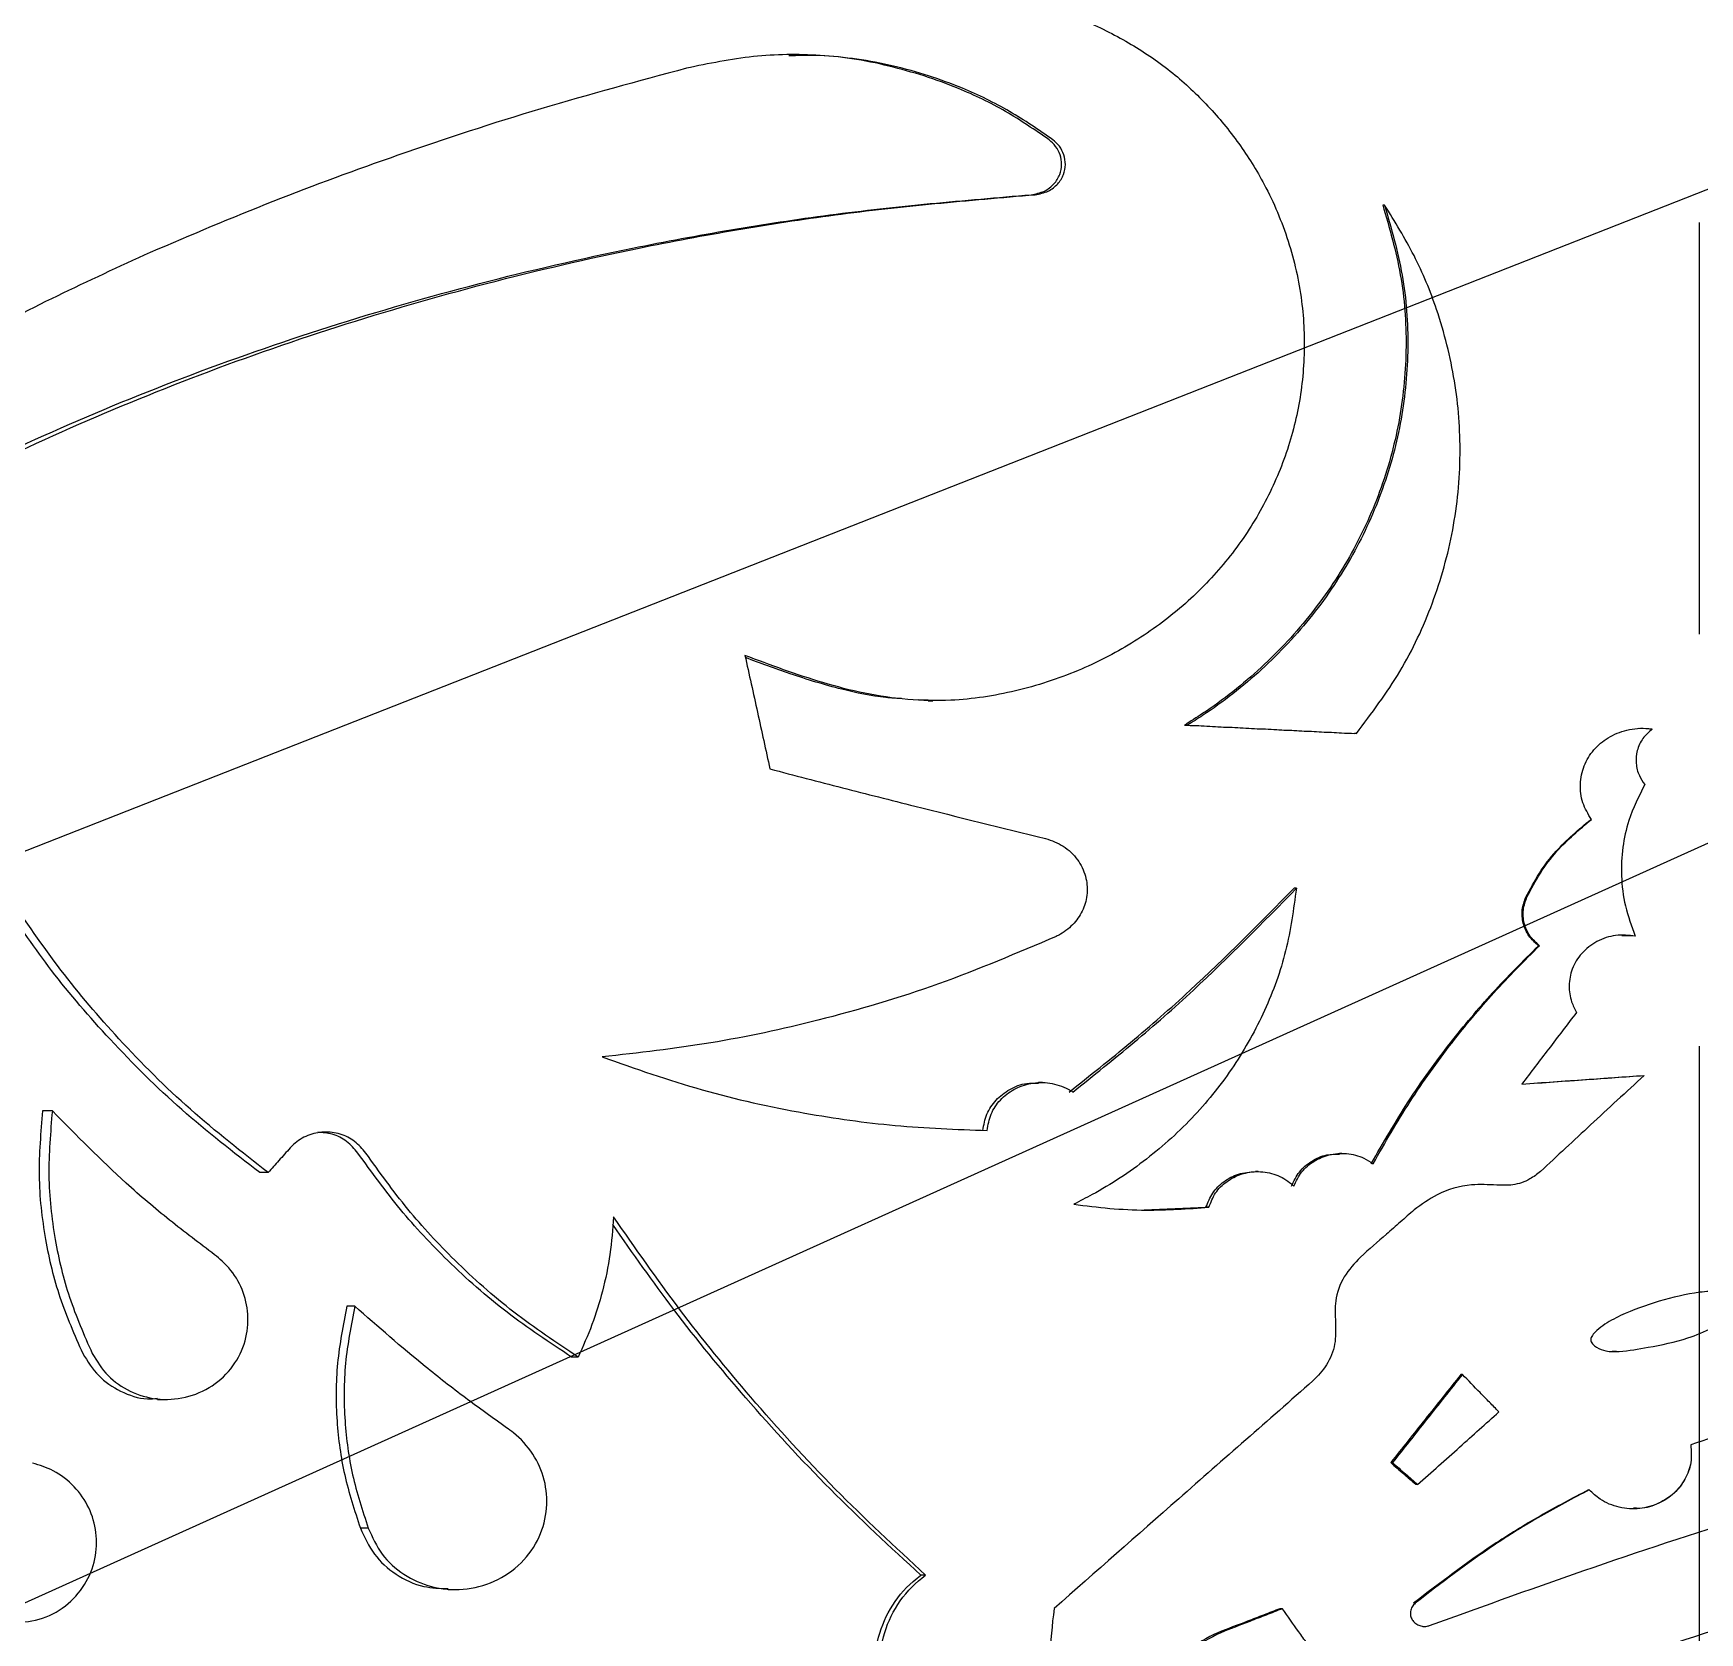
# Model space of a CAD drawing. Header units: millimetres. Extents: x 8 to 871, y 8 to 585.
# Drawn here: x 107.08 to 117.36, y 289.47 to 299.34 of the extents above; entities that cross this region are included whole.
import ezdxf

# ---------------------------------------------------------------- set-up
doc = ezdxf.new("R2010")
doc.units = ezdxf.units.MM
doc.linetypes.add('CENTERX2', pattern=[20.32, 12.7, -2.54, 2.54, -2.54])
doc.layers.add('CENTERLINE', color=4, linetype='CENTERX2')
doc.layers.add('TEXT', color=2, linetype='Continuous')
doc.layers.add('OUTLINE', color=7, linetype='Continuous', lineweight=25)
doc.dimstyles.new('SLDDIMSTYLE19', dxfattribs={"dimtxt": 0.18, "dimasz": 1, "dimexe": 0, "dimexo": 0.0625, "dimgap": 0, "dimtad": 0, "dimtih": 1, "dimtoh": 1, "dimdec": 0, "dimrnd": 1e-09, "dimzin": 0, "dimdsep": 46, "dimtxsty": 'Standard', "dimblk1": 'DOT', "dimblk2": 'DOT', "dimsah": 1, "dimcen": 0.09, "dimadec": 0, "dimazin": 0, "dimtfac": 1, "dimtdec": 0, "dimtofl": 0, "dimtmove": 0, "dimatfit": 3, "dimldrblk": 'DOT', "dimfxl": 0, "dimfrac": 2, "dimtolj": 1, "dimtzin": 0, "dimarcsym": 0})

# ---------------------------------------------------------------- blocks, each defined once
blk = doc.blocks.new('_Dot')
at = {"color": 0, "linetype": 'ByBlock', "lineweight": -2}
blk.add_line((-0.5, 0), (-1, 0), dxfattribs=at)
at = {"color": 0, "linetype": 'ByBlock', "const_width": 0.5}
blk.add_lwpolyline([(-0.25, 0, 1), (0.25, 0, 1)], format="xyb", close=True, dxfattribs=at)

msp = doc.modelspace()

# ---------------------------------------------------------------- linework, layer by layer
at = {"layer": 'CENTERLINE'}
msp.add_line((117.35918, 158.46862), (117.35918, 432.05254), dxfattribs=at)
at = {"layer": 'OUTLINE'}
for p, q in [((115.41652, 298.27631), (115.40511, 298.27631)), ((112.60169, 295.22148), (112.54316, 295.22524)), ((112.60151, 295.21858), (112.62965, 295.21858)), ((114.20105, 295.06856), (114.18246, 295.06856)), ((115.24285, 295.01654), (115.23039, 295.01654)), ((116.98652, 295.04813), (116.98431, 295.04813)), ((116.69211, 294.48662), (116.68818, 294.48662)), ((114.87253, 294.06196), (114.85788, 294.06196)), ((116.96065, 293.76755), (116.87986, 293.76957)), ((116.37179, 293.70795), (116.36598, 293.70795)), ((113.30646, 292.86404), (113.28146, 292.86404)), ((107.19898, 292.68969), (107.13906, 292.68969)), ((115.152, 292.42665), (115.13851, 292.42665)), ((114.63714, 292.31449), (114.62047, 292.31449)), ((108.53019, 292.30815), (108.47811, 292.30815)), ((113.93278, 292.07785), (114.31491, 292.09428)), ((114.33277, 292.09428), (114.31491, 292.09428)), ((109.06526, 291.48419), (109.0163, 291.48419)), ((116.81993, 291.20727), (116.84687, 291.20718)), ((116.84671, 291.20455), (116.84988, 291.20455)), ((110.44246, 291.17053), (110.40162, 291.17053)), ((115.89623, 291.06367), (115.88759, 291.06367)), ((107.84781, 290.90937), (107.90406, 290.90937)), ((117.30484, 290.62886), (117.30451, 290.62886)), ((115.46558, 290.51972), (115.4544, 290.51972)), ((115.6203, 290.38407), (115.61003, 290.38407)), ((109.14742, 290.11599), (109.09891, 290.11599)), ((112.58481, 289.82506), (112.55659, 289.82506)), ((109.64055, 289.73644), (109.68623, 289.73644)), ((115.60543, 289.65282), (115.59506, 289.65282)), ((114.78616, 289.61845), (114.77095, 289.61845)), ((115.65252, 289.50952), (115.66284, 289.50952))]:
    msp.add_line(p, q, dxfattribs=at)
for points, knots in [([(113.28291, 299.52236), (113.38076, 299.48664), (113.57663, 299.41514), (113.85629, 299.27358), (114.11065, 299.09872), (114.33158, 298.89036), (114.52185, 298.66012), (114.6945, 298.38337), (114.83202, 298.0574), (114.91422, 297.69384), (114.92886, 297.33032), (114.88468, 296.97911), (114.78048, 296.64236), (114.62332, 296.32545), (114.41452, 296.03652), (114.1575, 295.77983), (113.85937, 295.56546), (113.51842, 295.39119), (113.14344, 295.26909), (112.78725, 295.21465), (112.47389, 295.22077), (112.20932, 295.26057), (111.8721, 295.34789), (111.62996, 295.43876), (111.47113, 295.49837)], [0, 0, 0, 0, 0.04131404, 0.0826918, 0.12381405, 0.16299231, 0.2023379, 0.24150025, 0.29139079, 0.34126021, 0.387806, 0.43434834, 0.48038291, 0.52643409, 0.57360429, 0.62078711, 0.66968299, 0.71859438, 0.77223621, 0.82584002, 0.86123389, 0.89680397, 0.93230724, 1, 1, 1, 1]), ([(113.37058, 298.6786), (113.28274, 298.73919), (113.10574, 298.8613), (112.77722, 299.01972), (112.38591, 299.14689), (111.95022, 299.2086), (111.51859, 299.20478), (111.24758, 299.14847), (111.11048, 299.11998)], [0, 0, 0, 0, 0.133575274, 0.269190111, 0.456498571, 0.649220047, 0.822552959, 1, 1, 1, 1]), ([(111.11048, 299.11998), (110.81008, 299.03905), (110.20929, 298.87719), (109.35997, 298.5986), (108.55563, 298.30338), (108.05358, 298.0901), (107.80232, 297.98337)], [0, 0, 0, 0, 0.264277429, 0.528555212, 0.764067851, 1, 1, 1, 1]), ([(113.34715, 298.6786), (113.25917, 298.73892), (113.08188, 298.86046), (112.75176, 299.01971), (112.35756, 299.1438), (112.00206, 299.20516), (111.79552, 299.1979), (111.7427, 299.19604)], [0, 0, 0, 0, 0.18553107, 0.37385349, 0.63667837, 0.90709442, 1, 1, 1, 1]), ([(113.23699, 298.33981), (113.26498, 298.34507), (113.3174, 298.35493), (113.37897, 298.40274), (113.41567, 298.4616), (113.42805, 298.52536), (113.41813, 298.5861), (113.39063, 298.6397), (113.36148, 298.66578), (113.34715, 298.6786)], [0, 0, 0, 0, 0.18217506, 0.34115977, 0.48752958, 0.62146607, 0.74951246, 0.87685858, 1, 1, 1, 1]), ([(113.26107, 298.33981), (113.28907, 298.34513), (113.34125, 298.35504), (113.40227, 298.40288), (113.43864, 298.46148), (113.45102, 298.52521), (113.44115, 298.58619), (113.41371, 298.63982), (113.38471, 298.66589), (113.37058, 298.6786)], [0, 0, 0, 0, 0.182690532, 0.340370209, 0.486247807, 0.620619952, 0.74963211, 0.877970646, 1, 1, 1, 1]), ([(101.43081, 292.36188), (101.6239, 292.59699), (102.01021, 293.06734), (102.63533, 293.73172), (103.30429, 294.36439), (104.02144, 294.95745), (104.78268, 295.51211), (105.56901, 296.01352), (106.37649, 296.46278), (107.20101, 296.86171), (108.05993, 297.21934), (108.95191, 297.5328), (109.87445, 297.80045), (110.70003, 297.99182), (111.41897, 298.12645), (112.02733, 298.21974), (112.64192, 298.28749), (113.05467, 298.32237), (113.26107, 298.33981)], [0, 0, 0, 0, 0.06804312, 0.13612469, 0.20414208, 0.27420147, 0.34432282, 0.41438216, 0.48165216, 0.54897663, 0.61624601, 0.68559282, 0.75500044, 0.82434792, 0.86813866, 0.91192753, 0.9559599, 1, 1, 1, 1]), ([(101.70757, 292.80044), (101.78049, 292.88781), (102.04912, 293.20968), (102.55084, 293.73203), (103.22285, 294.3661), (103.94482, 294.9588), (104.71042, 295.51333), (105.50131, 296.0145), (106.31336, 296.46355), (107.14255, 296.86228), (108.00605, 297.21963), (108.90251, 297.53279), (109.82942, 297.80016), (110.65926, 297.99147), (111.38239, 298.12617), (111.99491, 298.2196), (112.61367, 298.28745), (113.0292, 298.32235), (113.23699, 298.33981)], [0, 0, 0, 0, 0.026478372, 0.097542917, 0.168540504, 0.241667806, 0.314859736, 0.387987232, 0.458250036, 0.528569394, 0.598831675, 0.671246327, 0.743723903, 0.816139284, 0.861977301, 0.907813383, 0.953902659, 1, 1, 1, 1]), ([(115.40511, 298.27631), (115.44632, 298.13402), (115.52875, 297.84948), (115.56075, 297.40409), (115.52067, 296.96101), (115.40702, 296.53028), (115.22285, 296.12504), (114.97378, 295.74917), (114.66286, 295.41523), (114.38684, 295.19631), (114.2197, 295.09184), (114.18246, 295.06856)], [0, 0, 0, 0, 0.11931957, 0.238620696, 0.35794154, 0.477267327, 0.596672348, 0.716094499, 0.840236305, 0.964400676, 1, 1, 1, 1]), ([(115.41652, 298.27631), (115.45769, 298.13318), (115.54003, 297.84694), (115.57136, 297.39909), (115.53026, 296.95369), (115.41521, 296.52081), (115.22923, 296.11371), (114.97811, 295.73675), (114.66507, 295.40254), (114.39328, 295.18888), (114.23208, 295.08798), (114.20105, 295.06856)], [0, 0, 0, 0, 0.120130857, 0.240244757, 0.360375628, 0.480511601, 0.600744943, 0.720994779, 0.845632545, 0.970292449, 1, 1, 1, 1]), ([(115.24285, 295.01654), (115.3366, 295.14133), (115.52407, 295.39088), (115.72352, 295.81768), (115.84975, 296.27044), (115.8956, 296.73413), (115.8598, 297.19339), (115.75642, 297.6049), (115.60657, 297.96874), (115.47988, 298.17378), (115.41652, 298.27631)], [0, 0, 0, 0, 0.13361984, 0.26720097, 0.40105182, 0.53489558, 0.66433541, 0.79379863, 0.89688735, 1, 1, 1, 1]), ([(107.80232, 297.98337), (107.61024, 297.89513), (107.22612, 297.71868), (106.66272, 297.43059), (106.11545, 297.11328), (105.59327, 296.78005), (105.09766, 296.43233), (104.62732, 296.07096), (104.17262, 295.68886), (103.654, 295.213), (103.08756, 294.62934), (102.55265, 294.00209), (102.11681, 293.41966), (101.76423, 292.89753), (101.54194, 292.54043), (101.43081, 292.36188)], [0, 0, 0, 0, 0.0726897, 0.14536046, 0.21852324, 0.29168749, 0.36041139, 0.42913531, 0.49833556, 0.56753572, 0.67470965, 0.78188829, 0.85455902, 0.92728338, 1, 1, 1, 1]), ([(111.47113, 295.49837), (111.48402, 295.43985), (111.5098, 295.32281), (111.56123, 295.08932), (111.59977, 294.91434), (111.62542, 294.79788)], [0, 0, 0, 0, 0.2506159, 0.50123174, 1, 1, 1, 1]), ([(112.43648, 295.2321), (112.40449, 295.2337), (112.2804, 295.23992), (112.04933, 295.29021), (111.76147, 295.37806), (111.56577, 295.45074), (111.47412, 295.48478)], [0, 0, 0, 0, 0.09605743, 0.37261466, 0.70619586, 1, 1, 1, 1]), ([(114.18246, 295.06856), (114.27419, 295.064), (114.45764, 295.05488), (114.80688, 295.03754), (115.06459, 295.02476), (115.23039, 295.01654)], [0, 0, 0, 0, 0.26287206, 0.52574321, 1, 1, 1, 1]), ([(114.20105, 295.06856), (114.29278, 295.06397), (114.47624, 295.0548), (114.82343, 295.03746), (115.07909, 295.02471), (115.24285, 295.01654)], [0, 0, 0, 0, 0.26441591, 0.52883158, 1, 1, 1, 1]), ([(116.69211, 294.48662), (116.67204, 294.51997), (116.63189, 294.5867), (116.61814, 294.70471), (116.64166, 294.81927), (116.7027, 294.91969), (116.79486, 294.99683), (116.91208, 295.04457), (117.00791, 295.05198), (117.06008, 295.045), (117.06787, 295.04396)], [0, 0, 0, 0, 0.134633039, 0.269309754, 0.403274683, 0.53685418, 0.671672526, 0.816221762, 0.97252995, 1, 1, 1, 1]), ([(117.06787, 295.04396), (117.04708, 295.02576), (117.00547, 294.98931), (116.97121, 294.91295), (116.96408, 294.8325), (116.98201, 294.75881), (117.00931, 294.71965), (117.02166, 294.70194)], [0, 0, 0, 0, 0.21290384, 0.42621275, 0.63089757, 0.83311075, 1, 1, 1, 1]), ([(111.62542, 294.79788), (111.77415, 294.75922), (112.07163, 294.68189), (112.63746, 294.53805), (113.05608, 294.43521), (113.32468, 294.36923)], [0, 0, 0, 0, 0.263823357, 0.527646784, 1, 1, 1, 1]), ([(117.02166, 294.70194), (116.98507, 294.6296), (116.92279, 294.50643), (116.88187, 294.31341), (116.87308, 294.13537), (116.8956, 293.94885), (116.94026, 293.82868), (116.96299, 293.76755)], [0, 0, 0, 0, 0.24941192, 0.42464577, 0.60496966, 0.79901491, 1, 1, 1, 1]), ([(116.28806, 294.00776), (116.31463, 294.05764), (116.36778, 294.15739), (116.49542, 294.32563), (116.61355, 294.42429), (116.68818, 294.48662)], [0, 0, 0, 0, 0.26913784, 0.5383039, 1, 1, 1, 1]), ([(116.29434, 294.00776), (116.32079, 294.0577), (116.3737, 294.15758), (116.50059, 294.32574), (116.61805, 294.42441), (116.69211, 294.48662)], [0, 0, 0, 0, 0.26978907, 0.5396089, 1, 1, 1, 1]), ([(113.32468, 294.36923), (113.36268, 294.35576), (113.43876, 294.32878), (113.52611, 294.24409), (113.57689, 294.14073), (113.58717, 294.03209), (113.56138, 293.93025), (113.50368, 293.84181), (113.44024, 293.79012), (113.399, 293.76945), (113.38983, 293.76486)], [0, 0, 0, 0, 0.14993229, 0.30017876, 0.44133873, 0.57203395, 0.69895369, 0.82666137, 0.96145516, 1, 1, 1, 1]), ([(113.47102, 292.80551), (113.59798, 292.90636), (113.85189, 293.10805), (114.32227, 293.51892), (114.64717, 293.84833), (114.85788, 294.06196)], [0, 0, 0, 0, 0.26005765, 0.52011639, 1, 1, 1, 1]), ([(113.49382, 292.80551), (113.62048, 292.90673), (113.87381, 293.10916), (114.34139, 293.52019), (114.66388, 293.84914), (114.87253, 294.06196)], [0, 0, 0, 0, 0.2609005, 0.52180245, 1, 1, 1, 1]), ([(114.87253, 294.06196), (114.85485, 293.93253), (114.81949, 293.67366), (114.68521, 293.30383), (114.49494, 292.96161), (114.24928, 292.65167), (113.95376, 292.38421), (113.69427, 292.21236), (113.53722, 292.13284), (113.49914, 292.11356)], [0, 0, 0, 0, 0.15662684, 0.31326965, 0.46969595, 0.62615822, 0.78726677, 0.94841841, 1, 1, 1, 1]), ([(108.47811, 292.30815), (108.31519, 292.43463), (107.98934, 292.68759), (107.56411, 293.11018), (107.19754, 293.53472), (106.99729, 293.82731), (106.90238, 293.96598)], [0, 0, 0, 0, 0.26977004, 0.53954936, 0.78177165, 1, 1, 1, 1]), ([(108.53019, 292.30815), (108.36764, 292.43513), (108.04252, 292.68911), (107.6193, 293.1123), (107.24334, 293.552), (107.03426, 293.85998), (106.92933, 294.01454)], [0, 0, 0, 0, 0.2637372, 0.52748252, 0.76286221, 1, 1, 1, 1]), ([(116.36598, 293.70795), (116.34457, 293.7272), (116.3017, 293.76576), (116.2677, 293.84524), (116.26025, 293.93001), (116.27876, 293.98176), (116.28806, 294.00776)], [0, 0, 0, 0, 0.255635016, 0.511854337, 0.754775913, 1, 1, 1, 1]), ([(116.37179, 293.70795), (116.35048, 293.72724), (116.30782, 293.76587), (116.27406, 293.8454), (116.2667, 293.93008), (116.28511, 293.98184), (116.29434, 294.00776)], [0, 0, 0, 0, 0.25548028, 0.51150075, 0.75536307, 1, 1, 1, 1]), ([(113.38983, 293.76486), (113.14995, 293.6626), (112.6702, 293.45808), (111.95457, 293.24769), (111.26016, 293.0972), (110.81397, 293.04698), (110.59015, 293.02179)], [0, 0, 0, 0, 0.26718029, 0.5343567, 0.76642864, 1, 1, 1, 1]), ([(116.96299, 293.76755), (116.92231, 293.77149), (116.84094, 293.77939), (116.72329, 293.73948), (116.62863, 293.66646), (116.56903, 293.56866), (116.5493, 293.46273), (116.5626, 293.36894), (116.58925, 293.3176), (116.60022, 293.29645)], [0, 0, 0, 0, 0.16167979, 0.32343133, 0.48210866, 0.63099685, 0.76992472, 0.90523054, 1, 1, 1, 1]), ([(115.33403, 292.36325), (115.40812, 292.49216), (115.55628, 292.74999), (115.81023, 293.10003), (116.07857, 293.42182), (116.27001, 293.6124), (116.36598, 293.70795)], [0, 0, 0, 0, 0.262040918, 0.524084323, 0.761410148, 1, 1, 1, 1]), ([(115.34591, 292.36325), (115.41967, 292.49235), (115.56719, 292.75055), (115.81987, 293.10075), (116.08654, 293.42231), (116.27654, 293.61257), (116.37179, 293.70795)], [0, 0, 0, 0, 0.26261442, 0.52523183, 0.76198924, 1, 1, 1, 1]), ([(116.60022, 293.29645), (116.57154, 293.2588), (116.51417, 293.18348), (116.40193, 293.03609), (116.31839, 292.92634), (116.26352, 292.85426)], [0, 0, 0, 0, 0.25548613, 0.51097276, 1, 1, 1, 1]), ([(110.59015, 293.02179), (110.79437, 292.95007), (111.20281, 292.80663), (111.81028, 292.67343), (112.39832, 292.58983), (112.77523, 292.5754), (112.9643, 292.56816)], [0, 0, 0, 0, 0.26802004, 0.53603489, 0.76726386, 1, 1, 1, 1]), ([(112.93838, 292.56816), (112.94455, 292.60252), (112.95688, 292.67121), (113.01752, 292.76), (113.10276, 292.82577), (113.19559, 292.86265), (113.25735, 292.86036), (113.28171, 292.85946)], [0, 0, 0, 0, 0.20774882, 0.41529818, 0.62894222, 0.85365482, 1, 1, 1, 1]), ([(112.9643, 292.56816), (112.97047, 292.60267), (112.9828, 292.67167), (113.04355, 292.76048), (113.12885, 292.82733), (113.23575, 292.86498), (113.35329, 292.86632), (113.44091, 292.83816), (113.48439, 292.81133), (113.49382, 292.80551)], [0, 0, 0, 0, 0.14929816, 0.2984683, 0.451561, 0.61174989, 0.77980406, 0.95226665, 1, 1, 1, 1]), ([(116.26352, 292.85426), (116.32999, 292.85897), (116.46291, 292.86838), (116.71401, 292.88616), (116.89866, 292.89924), (117.01682, 292.9076)], [0, 0, 0, 0, 0.26475256, 0.52950465, 1, 1, 1, 1]), ([(116.26389, 292.85474), (116.32808, 292.85926), (116.45873, 292.86846), (116.70903, 292.88608), (116.89516, 292.89918), (117.0148, 292.9076)], [0, 0, 0, 0, 0.25650742, 0.52210878, 1, 1, 1, 1]), ([(117.01682, 292.9076), (116.96189, 292.85671), (116.85203, 292.75493), (116.63923, 292.55772), (116.48143, 292.4114), (116.37852, 292.31597)], [0, 0, 0, 0, 0.25807657, 0.51615303, 1, 1, 1, 1]), ([(107.13906, 292.68969), (107.12756, 292.55711), (107.10455, 292.29194), (107.14746, 291.90383), (107.23636, 291.53279), (107.33597, 291.30718), (107.38631, 291.19316)], [0, 0, 0, 0, 0.25899486, 0.51801625, 0.75641615, 1, 1, 1, 1]), ([(107.19898, 292.68969), (107.18755, 292.55711), (107.16469, 292.29194), (107.20735, 291.90391), (107.29571, 291.53291), (107.39478, 291.30721), (107.44484, 291.19316)], [0, 0, 0, 0, 0.25906747, 0.51816109, 0.75651476, 1, 1, 1, 1]), ([(108.20017, 291.80203), (108.10685, 291.87235), (107.9202, 292.01299), (107.57963, 292.30213), (107.34825, 292.53771), (107.19898, 292.68969)], [0, 0, 0, 0, 0.26193299, 0.52386828, 1, 1, 1, 1]), ([(109.13269, 292.42874), (109.111, 292.45458), (109.06763, 292.50623), (108.97529, 292.55063), (108.87404, 292.56441), (108.77235, 292.54248), (108.70377, 292.50014), (108.6729, 292.46814), (108.66611, 292.4611)], [0, 0, 0, 0, 0.18451042, 0.36883276, 0.55788905, 0.75216721, 0.94549023, 1, 1, 1, 1]), ([(109.08416, 292.42874), (109.0623, 292.45446), (109.01859, 292.50587), (108.92908, 292.55089), (108.86594, 292.55504), (108.83571, 292.55703)], [0, 0, 0, 0, 0.34291613, 0.68542478, 1, 1, 1, 1]), ([(108.66611, 292.4611), (108.65447, 292.448), (108.63117, 292.4218), (108.58585, 292.37082), (108.5522, 292.33293), (108.53019, 292.30815)], [0, 0, 0, 0, 0.25694596, 0.51389493, 1, 1, 1, 1]), ([(110.40162, 291.17053), (110.26667, 291.25967), (109.99677, 291.43797), (109.64677, 291.74835), (109.33802, 292.07677), (109.16906, 292.31102), (109.08416, 292.42874)], [0, 0, 0, 0, 0.264806912, 0.529628183, 0.76362443, 1, 1, 1, 1]), ([(110.44246, 291.17053), (110.30775, 291.26006), (110.03834, 291.43914), (109.69012, 291.7502), (109.38385, 292.07836), (109.21669, 292.31156), (109.13269, 292.42874)], [0, 0, 0, 0, 0.26564051, 0.53129433, 0.76447292, 1, 1, 1, 1]), ([(114.8422, 292.22565), (114.85664, 292.25589), (114.8855, 292.31632), (114.96446, 292.38202), (115.05162, 292.4219), (115.11256, 292.42273), (115.13886, 292.42309)], [0, 0, 0, 0, 0.2615111, 0.52264393, 0.79393377, 1, 1, 1, 1]), ([(114.85697, 292.22565), (114.87135, 292.25588), (114.90009, 292.31629), (114.97879, 292.38293), (115.07506, 292.42357), (115.18321, 292.43096), (115.27734, 292.40721), (115.32712, 292.37529), (115.34591, 292.36325)], [0, 0, 0, 0, 0.16980772, 0.33939737, 0.51483486, 0.69820134, 0.88610315, 1, 1, 1, 1]), ([(114.31491, 292.09428), (114.32686, 292.12493), (114.35074, 292.18617), (114.42325, 292.25677), (114.51498, 292.30582), (114.58483, 292.31151), (114.62058, 292.31442)], [0, 0, 0, 0, 0.24185283, 0.48330813, 0.73559867, 1, 1, 1, 1]), ([(114.33277, 292.09428), (114.34468, 292.12496), (114.36848, 292.18629), (114.4409, 292.2575), (114.53247, 292.30462), (114.63909, 292.3205), (114.74776, 292.30033), (114.81941, 292.25984), (114.85179, 292.23036), (114.85697, 292.22565)], [0, 0, 0, 0, 0.151742357, 0.303255667, 0.460928425, 0.625958467, 0.796304237, 0.967472163, 1, 1, 1, 1]), ([(116.37852, 292.31597), (116.35725, 292.2992), (116.30667, 292.25933), (116.21159, 292.22716), (116.14127, 292.22979), (116.10831, 292.23103)], [0, 0, 0, 0, 0.27824869, 0.66162761, 1, 1, 1, 1]), ([(116.10831, 292.23103), (116.0565, 292.23381), (115.93082, 292.24056), (115.7498, 292.18921), (115.64461, 292.11197), (115.59909, 292.07855)], [0, 0, 0, 0, 0.28457813, 0.69039781, 1, 1, 1, 1]), ([(113.49914, 292.11356), (113.57295, 292.10406), (113.72056, 292.08507), (113.99922, 292.07143), (114.2032, 292.0854), (114.33277, 292.09428)], [0, 0, 0, 0, 0.26728517, 0.53457264, 1, 1, 1, 1]), ([(110.66048, 292.03604), (110.65479, 291.95855), (110.64342, 291.80355), (110.59633, 291.58087), (110.53109, 291.36832), (110.47209, 291.23667), (110.44246, 291.17053)], [0, 0, 0, 0, 0.2586637, 0.51734768, 0.75749786, 1, 1, 1, 1]), ([(112.58481, 289.82506), (112.39682, 289.99978), (112.02084, 290.34923), (111.51817, 290.90094), (111.0606, 291.46118), (110.79401, 291.8442), (110.66048, 292.03604)], [0, 0, 0, 0, 0.26187082, 0.52374674, 0.76145075, 1, 1, 1, 1]), ([(115.59909, 292.07855), (115.5705, 292.05349), (115.51333, 292.00337), (115.4028, 291.90644), (115.32088, 291.83457), (115.26753, 291.78776)], [0, 0, 0, 0, 0.25856484, 0.51713083, 1, 1, 1, 1]), ([(112.55659, 289.82506), (112.36808, 289.99921), (111.99106, 290.34751), (111.4859, 290.89858), (111.03717, 291.44359), (110.77929, 291.81146), (110.65583, 291.98758)], [0, 0, 0, 0, 0.26659857, 0.53320264, 0.77650766, 1, 1, 1, 1]), ([(107.44484, 291.19316), (107.47465, 291.14488), (107.53424, 291.04838), (107.677, 290.9517), (107.84334, 290.90266), (108.02214, 290.9129), (108.18883, 290.98418), (108.31929, 291.10788), (108.39622, 291.26509), (108.41371, 291.43252), (108.37663, 291.59014), (108.30116, 291.71731), (108.23089, 291.77626), (108.20017, 291.80203)], [0, 0, 0, 0, 0.0922969, 0.18450791, 0.28047847, 0.38115851, 0.48195678, 0.5802261, 0.67427926, 0.76341505, 0.84854601, 0.93378993, 1, 1, 1, 1]), ([(115.26753, 291.78776), (115.23139, 291.74916), (115.15906, 291.67188), (115.10749, 291.52601), (115.1116, 291.42926), (115.11346, 291.3854)], [0, 0, 0, 0, 0.353024848, 0.706696749, 1, 1, 1, 1]), ([(117.59278, 291.568), (117.55423, 291.5725), (117.47707, 291.58151), (117.31361, 291.56779), (117.10976, 291.51921), (116.90911, 291.44819), (116.77793, 291.37852), (116.72028, 291.33166), (116.69702, 291.30362), (116.68888, 291.28664), (116.68731, 291.27472), (116.69032, 291.26254), (116.70164, 291.24596), (116.73166, 291.22438), (116.78763, 291.20277), (116.89691, 291.20497), (117.06508, 291.23455), (117.31688, 291.2831), (117.48912, 291.37596), (117.5868, 291.42863)], [0, 0, 0, 0, 0.05943932, 0.11898975, 0.25055193, 0.38016943, 0.44494969, 0.47741925, 0.49365323, 0.50041292, 0.50606383, 0.51174228, 0.51926998, 0.53637014, 0.56757989, 0.60966655, 0.70163263, 0.83078435, 1, 1, 1, 1]), ([(109.0163, 291.48419), (108.99303, 291.36743), (108.94647, 291.13388), (108.94726, 290.78223), (108.99262, 290.43887), (109.06321, 290.22442), (109.09891, 290.11599)], [0, 0, 0, 0, 0.25676166, 0.5135711, 0.75403804, 1, 1, 1, 1]), ([(109.06526, 291.48419), (109.04212, 291.36741), (108.99584, 291.13381), (108.99665, 290.78221), (109.04174, 290.43892), (109.11193, 290.22443), (109.14742, 290.11599)], [0, 0, 0, 0, 0.25680247, 0.51365098, 0.75410894, 1, 1, 1, 1]), ([(109.99977, 290.73517), (109.91492, 290.79596), (109.74521, 290.91755), (109.4298, 291.16289), (109.20837, 291.35805), (109.06526, 291.48419)], [0, 0, 0, 0, 0.26125371, 0.52250784, 1, 1, 1, 1]), ([(115.11346, 291.3854), (115.11487, 291.3398), (115.11768, 291.24858), (115.06605, 291.11973), (115.00476, 291.05517), (114.97476, 291.02357)], [0, 0, 0, 0, 0.3378742, 0.67592677, 1, 1, 1, 1]), ([(107.38631, 291.19316), (107.41629, 291.14471), (107.47621, 291.04788), (107.61949, 290.95424), (107.74876, 290.90708), (107.82661, 290.91458), (107.84744, 290.91659)], [0, 0, 0, 0, 0.29194666, 0.58357429, 0.88856089, 1, 1, 1, 1]), ([(114.97476, 291.02357), (114.83665, 290.90248), (114.56042, 290.66029), (114.02757, 290.1923), (113.63379, 289.84532), (113.3775, 289.61949)], [0, 0, 0, 0, 0.25879109, 0.517582, 1, 1, 1, 1]), ([(115.88759, 291.06367), (115.8507, 291.01737), (115.77691, 290.92478), (115.63249, 290.74347), (115.52502, 290.60845), (115.4544, 290.51972)], [0, 0, 0, 0, 0.2553535, 0.51070636, 1, 1, 1, 1]), ([(115.89623, 291.06367), (115.85947, 291.01727), (115.78595, 290.92446), (115.64238, 290.74315), (115.53562, 290.60823), (115.46558, 290.51972)], [0, 0, 0, 0, 0.2559377, 0.51187447, 1, 1, 1, 1]), ([(116.12167, 290.83229), (116.10232, 290.85214), (116.06363, 290.89186), (115.98848, 290.96899), (115.93268, 291.02626), (115.89623, 291.06367)], [0, 0, 0, 0, 0.25745705, 0.5149148, 1, 1, 1, 1]), ([(119.79029, 291.03239), (119.56264, 291.03397), (119.10732, 291.03714), (118.46186, 290.95264), (117.85788, 290.82065), (117.48973, 290.69298), (117.30484, 290.62886)], [0, 0, 0, 0, 0.26966877, 0.53933816, 0.76865249, 1, 1, 1, 1]), ([(115.6203, 290.38407), (115.66349, 290.42271), (115.74987, 290.49997), (115.91698, 290.64938), (116.04094, 290.76014), (116.12167, 290.83229)], [0, 0, 0, 0, 0.258555964, 0.517113834, 1, 1, 1, 1]), ([(115.69382, 289.51461), (116.0314, 289.63665), (116.70705, 289.88091), (117.73443, 290.21643), (118.7709, 290.53152), (119.46801, 290.72054), (119.81682, 290.81512)], [0, 0, 0, 0, 0.24909921, 0.49855236, 0.7490908, 1, 1, 1, 1]), ([(109.14742, 290.11599), (109.17279, 290.05982), (109.22349, 289.94754), (109.3645, 289.82229), (109.53801, 289.74462), (109.7341, 289.72731), (109.92947, 289.77684), (110.09658, 289.89085), (110.20988, 290.05276), (110.25756, 290.23465), (110.24213, 290.41508), (110.16959, 290.57828), (110.07721, 290.68087), (110.01441, 290.7249), (109.99977, 290.73517)], [0, 0, 0, 0, 0.08622717, 0.17239029, 0.26207697, 0.35620795, 0.45157985, 0.54789455, 0.64043839, 0.72665285, 0.80805361, 0.89050462, 0.97446261, 1, 1, 1, 1]), ([(117.30484, 290.62886), (117.30769, 290.59233), (117.3134, 290.51919), (117.27382, 290.41452), (117.20497, 290.32601), (117.10739, 290.26203), (116.98902, 290.2299), (116.8624, 290.23794), (116.75326, 290.282), (116.70013, 290.33161), (116.67835, 290.35195)], [0, 0, 0, 0, 0.12024723, 0.24076421, 0.3605692, 0.48737742, 0.62061389, 0.76019296, 0.90167626, 1, 1, 1, 1]), ([(117.30451, 290.62886), (117.30739, 290.59253), (117.31314, 290.51977), (117.27387, 290.41578), (117.20541, 290.32692), (117.10807, 290.26472), (117.01813, 290.23337), (116.96478, 290.23815), (116.95178, 290.23932)], [0, 0, 0, 0, 0.18052418, 0.36145242, 0.54132096, 0.73294697, 0.93494256, 1, 1, 1, 1]), ([(106.93817, 289.53246), (106.99876, 289.53497), (107.12002, 289.53999), (107.28335, 289.62673), (107.40453, 289.75925), (107.46984, 289.92082), (107.47673, 290.08811), (107.43074, 290.24488), (107.33804, 290.37812), (107.21475, 290.47365), (107.12015, 290.50338), (107.07659, 290.51707)], [0, 0, 0, 0, 0.124380157, 0.248935456, 0.368059711, 0.480926936, 0.587758257, 0.691812697, 0.797287531, 0.906655452, 1, 1, 1, 1]), ([(115.4544, 290.51972), (115.46777, 290.50807), (115.49452, 290.48475), (115.5464, 290.43953), (115.5849, 290.40597), (115.61003, 290.38407)], [0, 0, 0, 0, 0.25784015, 0.51567944, 1, 1, 1, 1]), ([(115.46558, 290.51972), (115.47892, 290.50803), (115.50561, 290.48463), (115.55718, 290.43942), (115.59541, 290.4059), (115.6203, 290.38407)], [0, 0, 0, 0, 0.258703672, 0.517406614, 1, 1, 1, 1]), ([(116.67433, 290.35195), (116.57428, 290.2991), (116.37419, 290.19341), (116.0079, 289.96834), (115.75654, 289.77624), (115.59506, 289.65282)], [0, 0, 0, 0, 0.26339072, 0.52678517, 1, 1, 1, 1]), ([(116.67835, 290.35195), (116.57844, 290.29885), (116.3786, 290.19265), (116.01451, 289.96741), (115.76513, 289.77564), (115.60543, 289.65282)], [0, 0, 0, 0, 0.26448419, 0.52897151, 1, 1, 1, 1]), ([(115.67789, 288.86337), (115.99066, 288.97877), (116.61661, 289.20971), (117.67253, 289.56424), (118.84464, 289.92843), (119.70508, 290.16033), (120.13579, 290.27641)], [0, 0, 0, 0, 0.2138454, 0.42795511, 0.71365196, 1, 1, 1, 1]), ([(109.09891, 290.11599), (109.12436, 290.05983), (109.17525, 289.94757), (109.3166, 289.82397), (109.4765, 289.74701), (109.59016, 289.74384), (109.64106, 289.74242)], [0, 0, 0, 0, 0.25698992, 0.51375316, 0.78221435, 1, 1, 1, 1]), ([(112.34731, 288.98238), (112.32018, 289.05184), (112.2659, 289.19084), (112.2774, 289.41736), (112.35834, 289.62454), (112.46653, 289.75489), (112.54045, 289.81248), (112.55659, 289.82506)], [0, 0, 0, 0, 0.23485042, 0.46996078, 0.69983261, 0.93444914, 1, 1, 1, 1]), ([(112.37677, 288.98238), (112.34969, 289.05224), (112.29551, 289.19202), (112.30762, 289.41963), (112.38939, 289.62765), (112.49735, 289.7568), (112.57007, 289.81355), (112.58481, 289.82506)], [0, 0, 0, 0, 0.23623393, 0.47271415, 0.70417807, 0.94002921, 1, 1, 1, 1]), ([(115.60543, 289.65282), (115.59849, 289.64556), (115.58458, 289.63102), (115.57492, 289.60262), (115.57566, 289.57448), (115.58566, 289.5496), (115.60297, 289.52924), (115.62681, 289.51488), (115.65554, 289.50823), (115.67866, 289.51), (115.69122, 289.51382), (115.69382, 289.51461)], [0, 0, 0, 0, 0.12759537, 0.25564747, 0.3721129, 0.48146869, 0.59243857, 0.70873905, 0.83172386, 0.96514754, 1, 1, 1, 1]), ([(113.3775, 289.61949), (113.36624, 289.51819), (113.34371, 289.3156), (113.34193, 289.00638), (113.36466, 288.69519), (113.41411, 288.38698), (113.4884, 288.08695), (113.58685, 287.79412), (113.71042, 287.50787), (113.89768, 287.15653), (114.12031, 286.83557), (114.36865, 286.54671), (114.50688, 286.41283), (114.576, 286.34588)], [0, 0, 0, 0, 0.08438006, 0.16876023, 0.25561244, 0.34246536, 0.42683586, 0.51120743, 0.59795339, 0.68470183, 0.84060851, 0.92030332, 1, 1, 1, 1]), ([(114.77095, 289.61845), (114.73749, 289.60555), (114.67055, 289.57975), (114.54291, 289.53053), (114.44877, 289.49421), (114.38807, 289.47079)], [0, 0, 0, 0, 0.26210839, 0.52421384, 1, 1, 1, 1]), ([(114.78616, 289.61845), (114.75272, 289.60548), (114.68584, 289.57955), (114.55895, 289.53033), (114.46553, 289.49407), (114.40553, 289.47079)], [0, 0, 0, 0, 0.26345571, 0.526910835, 1, 1, 1, 1]), ([(114.9912, 289.32942), (114.97375, 289.35401), (114.93887, 289.40319), (114.87052, 289.49953), (114.81962, 289.57128), (114.78616, 289.61845)], [0, 0, 0, 0, 0.25522395, 0.51044838, 1, 1, 1, 1]), ([(114.38807, 289.47079), (114.32252, 289.43834), (114.22398, 289.38956), (114.12253, 289.28354), (114.04268, 289.16679), (113.98714, 289.00296), (113.99041, 288.8244), (114.02628, 288.72442), (114.04021, 288.68562)], [0, 0, 0, 0, 0.22716904, 0.34150141, 0.45577413, 0.66901037, 0.87152097, 1, 1, 1, 1]), ([(114.40553, 289.47079), (114.34068, 289.43818), (114.21086, 289.3729), (114.0748, 289.20152), (114.00706, 289.00447), (114.01, 288.82514), (114.04581, 288.72465), (114.05972, 288.68562)], [0, 0, 0, 0, 0.22627278, 0.45302076, 0.66657755, 0.87050241, 1, 1, 1, 1])]:
    msp.add_open_spline(points, degree=3, knots=knots, dxfattribs=at)

# ---------------------------------------------------------------- leaders
at = {"layer": 'TEXT'}
for points in [[(92.24917, 282.9873), (187.07572, 325.77373)], [(92.65722, 255.48614), (187.07572, 325.77373)], [(93.79969, 271.88891), (187.07572, 325.77373)], [(95.92142, 289.92379), (187.07572, 325.77373)], [(116.8125, 286.25153), (187.07572, 325.77373)]]:
    msp.add_leader(points, dimstyle='SLDDIMSTYLE19', dxfattribs=at)

doc.saveas('drawing.dxf')
